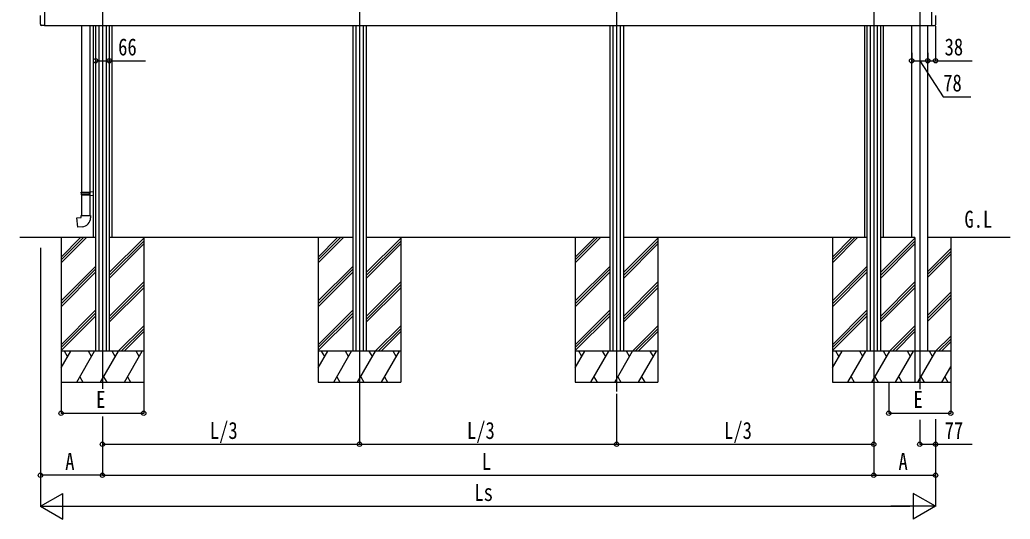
# Model space of a CAD drawing. Units: millimetres, scale not verified. Extents: x -10512 to 10512, y -7425 to 7425.
# Drawn here: x -2797 to 2000, y -115 to 2301 of the extents above; entities that cross this region are included whole.
import ezdxf
from ezdxf.enums import TextEntityAlignment as Align

# ---------------------------------------------------------------- set-up
doc = ezdxf.new("R2010")
doc.units = ezdxf.units.MM
doc.header["$LTSCALE"] = 40
for name, color, linetype in [('0-2_USER1', 3, 'Continuous'), ('0-3_YKK_12', 2, 'Continuous'), ('0-4_YKK_13', 4, 'Continuous'), ('0-5_YKK_A1', 4, 'Continuous'), ('0-6_YKK_D', 6, 'Continuous')]:
    doc.layers.add(name, color=color, linetype=linetype)
doc.styles.add('ＭＳ ゴシック', font='')
doc.styles.get('ＭＳ ゴシック').set_extended_font_data('MS Gothic')

msp = doc.modelspace()

# ---------------------------------------------------------------- linework, layer by layer
at = {"layer": '0-3_YKK_12'}
for p, q in [((-2397.17, 4016.01), (-2397.17, 514.93)), ((-1151.84, 4016.01), (-1151.84, 501.9)), ((93.5, 4016.01), (93.5, 501.9)), ((1338.83, 4016.01), (1338.83, 501.9)), ((1561.83, 3984.85), (1561.83, 513.89))]:
    msp.add_line(p, q, dxfattribs=at)
at = {"layer": '0-4_YKK_13'}
for p, q in [((-2697.67, 2280.09), (-2697.67, 2323)), ((1639.33, 2280.09), (1639.33, 2323)), ((-2677.17, 2273.8), (-2692.46, 2274.6)), ((-2498.67, 2274.3), (-2498.67, 1466.87)), ((-2456.67, 1469.43), (-2456.67, 2274.3)), ((1618.83, 2273.8), (1634.12, 2274.6)), ((-2500.67, 1464.87), (-2499.67, 1466.87)), ((-2500.67, 1464.87), (-2456.67, 1464.87)), ((-2500.67, 1464.87), (-2500.67, 1456.87)), ((-2500.67, 1456.87), (-2456.67, 1456.87)), ((-2500.67, 1456.87), (-2499.67, 1454.87)), ((-2499.67, 1466.87), (-2456.67, 1466.87)), ((-2499.67, 1454.87), (-2456.67, 1454.87)), ((-2498.67, 1454.87), (-2498.67, 1354.87)), ((-2461.14, 1464.87), (-2461.57, 1466.87)), ((-2458.67, 1469.37), (-2442.67, 1469.84)), ((-2458.67, 1467.37), (-2458.67, 1469.37)), ((-2458.67, 1467.37), (-2456.67, 1467.37)), ((-2458.67, 1452.37), (-2458.67, 1454.37)), ((-2458.67, 1452.37), (-2442.67, 1451.9)), ((-2456.67, 1466.87), (-2456.67, 1466.32)), ((-2456.67, 1354.87), (-2456.67, 1452.31)), ((-2500.67, 1354.87), (-2454.67, 1354.87)), ((-2500.67, 1344.87), (-2500.67, 1354.87)), ((-2454.67, 1354.87), (-2454.67, 1343.95))]:
    msp.add_line(p, q, dxfattribs=at)
for points in [[(-2461.14, 1464.87), (-2461.14, 1456.87), (-2461.57, 1454.87)], [(-2458.67, 1454.37), (-2456.67, 1454.37), (-2456.67, 1467.37)], [(-2495.74, 1299.12), (-2516.58, 1297.3), (-2520.59, 1343.13), (-2500.67, 1344.87)]]:
    msp.add_lwpolyline(points, dxfattribs=at)
for centre, radius, start, end in [((-2692.17, 2280.09), 5.5, 180, 267), ((1633.83, 2280.09), 5.5, 273, 0), ((-2499.67, 1343.95), 45, 275, 0)]:
    msp.add_arc(centre, radius, start, end, dxfattribs=at)
at = {"layer": '0-5_YKK_A1'}
for p, q in [((-2677.17, 3110.8), (-2677.17, 2273.8)), ((1618.83, 3111), (1618.83, 2273.8)), ((-2677.17, 2274.3), (1618.83, 2274.3)), ((-2442.37, 2274.3), (-2442.37, 1247)), ((-2430.17, 2274.3), (-2430.17, 697.3)), ((-2414.67, 2274.3), (-2414.67, 697.3)), ((-2379.67, 2274.3), (-2379.67, 697.3)), ((-2364.17, 2274.3), (-2364.17, 697.3)), ((-2351.97, 2274.3), (-2351.97, 1247)), ((-1184.84, 2274.3), (-1184.84, 697.3)), ((-1169.34, 2274.3), (-1169.34, 697.3)), ((-1134.34, 2274.3), (-1134.34, 697.3)), ((-1118.84, 2274.3), (-1118.84, 697.3)), ((60.5, 2274.3), (60.5, 697.3)), ((76, 2274.3), (76, 697.3)), ((111, 2274.3), (111, 697.3)), ((126.5, 2274.3), (126.5, 697.3)), ((1293.63, 2274.3), (1293.63, 1247)), ((1305.83, 2274.3), (1305.83, 697.3)), ((1321.33, 2274.3), (1321.33, 697.3)), ((1356.33, 2274.3), (1356.33, 697.3)), ((1371.83, 2274.3), (1371.83, 697.3)), ((1384.03, 2274.3), (1384.03, 1247)), ((1522.83, 1247.3), (1522.83, 2274.3)), ((1600.83, 697.3), (1600.83, 2274.3)), ((-2430.17, 1247.3), (-2797.17, 1247.3)), ((-2597.17, 1247.3), (-2597.17, 547.3)), ((-2597.17, 1153.32), (-2503.19, 1247.3)), ((-2597.17, 1139.18), (-2489.05, 1247.3)), ((-2597.17, 1125.04), (-2474.91, 1247.3)), ((-1184.84, 1247.3), (-2364.17, 1247.3)), ((-2197.17, 1247.3), (-2197.17, 547.3)), ((-1351.84, 1247.3), (-1351.84, 547.3)), ((-1351.84, 1153.32), (-1257.86, 1247.3)), ((-1351.84, 1139.18), (-1243.71, 1247.3)), ((-1351.84, 1125.04), (-1229.57, 1247.3)), ((60.5, 1247.3), (-1118.84, 1247.3)), ((-951.84, 1247.3), (-951.84, 547.3)), ((-106.5, 1247.3), (-106.5, 547.3)), ((-106.5, 1153.32), (-12.52, 1247.3)), ((-106.5, 1139.18), (1.62, 1247.3)), ((-106.5, 1125.04), (15.76, 1247.3)), ((1305.83, 1247.3), (126.5, 1247.3)), ((293.5, 1247.3), (293.5, 547.3)), ((1138.83, 1247.3), (1138.83, 547.3)), ((1138.83, 1153.32), (1232.81, 1247.3)), ((1138.83, 1139.18), (1246.95, 1247.3)), ((1138.83, 1125.04), (1261.09, 1247.3)), ((1538.83, 1247.3), (1371.83, 1247.3)), ((1538.83, 1247.3), (1538.83, 547.3)), ((2000.01, 1247.3), (1600.83, 1247.3)), ((1711.83, 1247.3), (1711.83, 547.3)), ((-2364.17, 1077.95), (-2197.17, 1244.95)), ((-2364.17, 1063.81), (-2197.17, 1230.81)), ((-2364.17, 1049.67), (-2197.17, 1216.67)), ((-1118.84, 1077.95), (-951.84, 1244.95)), ((-1118.84, 1063.81), (-951.84, 1230.81)), ((-1118.84, 1049.67), (-951.84, 1216.67)), ((126.5, 1077.95), (293.5, 1244.95)), ((126.5, 1063.81), (293.5, 1230.81)), ((126.5, 1049.67), (293.5, 1216.67)), ((1371.83, 1077.95), (1538.83, 1244.95)), ((1371.83, 1063.81), (1538.83, 1230.81)), ((1371.83, 1049.67), (1538.83, 1216.67)), ((1600.83, 1083.95), (1711.83, 1194.95)), ((1600.83, 1069.81), (1711.83, 1180.81)), ((1600.83, 1055.67), (1711.83, 1166.67)), ((-2597.17, 941.19), (-2430.17, 1108.19)), ((-1351.84, 941.19), (-1184.84, 1108.19)), ((-106.5, 941.19), (60.5, 1108.19)), ((1138.83, 941.19), (1305.83, 1108.19)), ((-2597.17, 927.05), (-2430.17, 1094.05)), ((-2597.17, 912.91), (-2430.17, 1079.91)), ((-1351.84, 927.05), (-1184.84, 1094.05)), ((-1351.84, 912.91), (-1184.84, 1079.91)), ((-106.5, 927.05), (60.5, 1094.05)), ((-106.5, 912.91), (60.5, 1079.91)), ((1138.83, 927.05), (1305.83, 1094.05)), ((1138.83, 912.91), (1305.83, 1079.91)), ((-2364.17, 865.82), (-2197.17, 1032.82)), ((-2364.17, 851.68), (-2197.17, 1018.68)), ((-1118.84, 865.82), (-951.84, 1032.82)), ((-1118.84, 851.68), (-951.84, 1018.68)), ((126.5, 865.82), (293.5, 1032.82)), ((126.5, 851.68), (293.5, 1018.68)), ((1371.83, 865.82), (1538.83, 1032.82)), ((1371.83, 851.68), (1538.83, 1018.68)), ((-2364.17, 837.54), (-2197.17, 1004.54)), ((-1118.84, 837.54), (-951.84, 1004.54)), ((126.5, 837.54), (293.5, 1004.54)), ((1371.83, 837.54), (1538.83, 1004.54)), ((1600.83, 871.82), (1711.83, 982.82)), ((1600.83, 857.68), (1711.83, 968.68)), ((1600.83, 843.54), (1711.83, 954.54)), ((-2597.17, 729.06), (-2430.17, 896.06)), ((-2597.17, 714.92), (-2430.17, 881.92)), ((-2597.17, 700.77), (-2430.17, 867.77)), ((-1351.84, 729.06), (-1184.84, 896.06)), ((-1351.84, 714.92), (-1184.84, 881.92)), ((-1351.84, 700.77), (-1184.84, 867.77)), ((-106.5, 729.06), (60.5, 896.06)), ((-106.5, 714.92), (60.5, 881.92)), ((-106.5, 700.77), (60.5, 867.77)), ((1138.83, 729.06), (1305.83, 896.06)), ((1138.83, 714.92), (1305.83, 881.92)), ((1138.83, 700.77), (1305.83, 867.77)), ((-2320.56, 697.3), (-2197.17, 820.69)), ((-1075.23, 697.3), (-951.84, 820.69)), ((170.11, 697.3), (293.5, 820.69)), ((1415.44, 697.3), (1538.83, 820.69)), ((-2306.42, 697.3), (-2197.17, 806.55)), ((-2292.28, 697.3), (-2197.17, 792.41)), ((-1061.09, 697.3), (-951.84, 806.55)), ((-1046.94, 697.3), (-951.84, 792.41)), ((184.25, 697.3), (293.5, 806.55)), ((198.39, 697.3), (293.5, 792.41)), ((1429.58, 697.3), (1538.83, 806.55)), ((1443.72, 697.3), (1538.83, 792.41)), ((1638.44, 697.3), (1711.83, 770.69)), ((1652.58, 697.3), (1711.83, 756.55)), ((1666.72, 697.3), (1711.83, 742.41)), ((-2197.17, 697.3), (-2597.17, 697.3)), ((-2597.17, 616.55), (-2550.55, 697.3)), ((-2565.55, 671.32), (-2580.55, 697.3)), ((-2521.68, 547.3), (-2435.08, 697.3)), ((-2450.08, 671.32), (-2465.08, 697.3)), ((-2406.21, 547.3), (-2319.61, 697.3)), ((-2334.61, 671.32), (-2349.61, 697.3)), ((-2290.74, 547.3), (-2204.14, 697.3)), ((-2219.14, 671.32), (-2234.14, 697.3)), ((-951.84, 697.3), (-1351.84, 697.3)), ((-1351.84, 616.55), (-1305.22, 697.3)), ((-1320.22, 671.32), (-1335.22, 697.3)), ((-1276.35, 547.3), (-1189.75, 697.3)), ((-1204.75, 671.32), (-1219.75, 697.3)), ((-1160.88, 547.3), (-1074.28, 697.3)), ((-1089.28, 671.32), (-1104.28, 697.3)), ((-1045.41, 547.3), (-958.81, 697.3)), ((-973.81, 671.32), (-988.81, 697.3)), ((293.5, 697.3), (-106.5, 697.3)), ((-106.5, 616.55), (-59.88, 697.3)), ((-74.88, 671.32), (-89.89, 697.3)), ((-31.02, 547.3), (55.59, 697.3)), ((40.59, 671.32), (25.58, 697.3)), ((84.45, 547.3), (171.06, 697.3)), ((156.06, 671.32), (141.05, 697.3)), ((199.92, 547.3), (286.53, 697.3)), ((271.53, 671.32), (256.52, 697.3)), ((1538.83, 697.3), (1138.83, 697.3)), ((1138.83, 616.55), (1185.45, 697.3)), ((1170.45, 671.32), (1155.45, 697.3)), ((1214.32, 547.3), (1300.92, 697.3)), ((1285.92, 671.32), (1270.92, 697.3)), ((1329.79, 547.3), (1416.39, 697.3)), ((1401.39, 671.32), (1386.39, 697.3)), ((1445.26, 547.3), (1531.86, 697.3)), ((1516.86, 671.32), (1501.86, 697.3)), ((1711.83, 697.3), (1538.83, 697.3)), ((1552.79, 547.3), (1639.39, 697.3)), ((1624.39, 671.32), (1609.39, 697.3)), ((1668.26, 547.3), (1711.83, 622.77)), ((-2597.17, 547.3), (-2197.17, 547.3)), ((-2506.68, 573.28), (-2491.68, 547.3)), ((-2391.21, 573.28), (-2376.21, 547.3)), ((-2275.74, 573.28), (-2260.74, 547.3)), ((-1351.84, 547.3), (-951.84, 547.3)), ((-1261.35, 573.28), (-1246.35, 547.3)), ((-1145.88, 573.28), (-1130.88, 547.3)), ((-1030.41, 573.28), (-1015.41, 547.3)), ((-106.5, 547.3), (293.5, 547.3)), ((-16.02, 573.28), (-1.02, 547.3)), ((99.45, 573.28), (114.45, 547.3)), ((214.92, 573.28), (229.92, 547.3)), ((1138.83, 547.3), (1538.83, 547.3)), ((1229.32, 573.28), (1244.32, 547.3)), ((1344.79, 573.28), (1359.79, 547.3)), ((1460.26, 573.28), (1475.26, 547.3)), ((1538.83, 547.3), (1711.83, 547.3)), ((1567.79, 573.28), (1582.79, 547.3)), ((1683.26, 573.28), (1698.26, 547.3))]:
    msp.add_line(p, q, dxfattribs=at)
at = {"layer": '0-6_YKK_D'}
for p, q in [((1638.83, 2271.22), (1638.83, 2102.33)), ((-2430.17, 2142.28), (-2430.17, 2102.33)), ((-2364.17, 2142.28), (-2364.17, 2102.33)), ((1522.83, 2142.28), (1522.83, 2102.33)), ((1600.83, 2142.28), (1600.83, 2102.33)), ((1600.83, 2141.28), (1600.83, 2102.33)), ((1522.83, 2103.33), (1600.83, 2103.33)), ((-2697.17, 1197.74), (-2697.17, 96.3)), ((-2597.17, 546.3), (-2597.17, 396.3)), ((-2197.17, 546.3), (-2197.17, 396.3)), ((1411.83, 546.3), (1411.83, 396.3)), ((1711.83, 546.3), (1711.83, 396.3)), ((-1151.84, 500.9), (-1151.84, 246.3)), ((-1151.84, 491.93), (-1151.84, 246.3)), ((93.5, 491.93), (93.5, 246.3)), ((93.5, 491.93), (93.5, 246.3)), ((1338.83, 500.9), (1338.83, 96.3)), ((1338.83, 492.93), (1338.83, 96.3)), ((1338.83, 491.93), (1338.83, 246.3)), ((-2697.17, 440.07), (-2697.17, -53.7)), ((-2597.17, 397.3), (-2197.17, 397.3)), ((1411.83, 397.3), (1711.83, 397.3)), ((-2397.17, 381.99), (-2397.17, 246.3)), ((-2397.17, 381.99), (-2397.17, 96.3)), ((-2397.17, 381.99), (-2397.17, 96.3)), ((1561.83, 365.41), (1561.83, 246.3)), ((1638.83, 368.4), (1638.83, 96.3)), ((1638.83, 367.4), (1638.83, -53.7)), ((1638.83, 366.4), (1638.83, 246.3)), ((-2397.17, 247.3), (-1151.84, 247.3)), ((-1151.84, 247.3), (93.5, 247.3)), ((93.5, 247.3), (1338.83, 247.3)), ((-2397.17, 97.3), (-2697.17, 97.3)), ((-2397.17, 97.3), (1338.83, 97.3)), ((1338.83, 97.3), (1638.83, 97.3)), ((-2697.17, -52.7), (-2588.92, 9.8)), ((-2588.92, -115.2), (-2588.92, 9.8)), ((1638.83, -52.7), (1530.58, 9.8)), ((1530.58, 9.8), (1530.58, -115.2)), ((-2697.17, -52.7), (-2588.92, -115.2)), ((-2697.17, -52.7), (-2480.66, -52.7)), ((-2572.17, -52.7), (1513.83, -52.7)), ((1638.83, -52.7), (1422.32, -52.7)), ((1638.83, -52.7), (1530.58, -115.2))]:
    msp.add_line(p, q, dxfattribs=at)
for points in [[(-2430.17, 2103.33), (-2364.17, 2103.33), (-2187.67, 2103.33)], [(1561.83, 2103.33), (1674.75, 1929.11), (1808.75, 1929.11)], [(1600.83, 2103.33), (1638.83, 2103.33), (1815.33, 2103.33)], [(1561.83, 247.3), (1638.83, 247.3), (1815.33, 247.3)]]:
    msp.add_lwpolyline(points, dxfattribs=at)
for centre in [(-2430.17, 2103.33), (-2364.17, 2103.33), (1522.83, 2103.33), (1600.83, 2103.33), (1600.83, 2103.33), (1638.83, 2103.33), (-2597.17, 397.3), (-2197.17, 397.3), (1411.83, 397.3), (1711.83, 397.3), (-2397.17, 247.3), (-1151.84, 247.3), (-1151.84, 247.3), (93.5, 247.3), (93.5, 247.3), (1338.83, 247.3), (1561.83, 247.3), (1638.83, 247.3), (-2697.17, 97.3), (-2397.17, 97.3), (-2397.17, 97.3), (1338.83, 97.3), (1338.83, 97.3), (1638.83, 97.3)]:
    msp.add_circle(centre, 10.62, dxfattribs=at)

# ---------------------------------------------------------------- texts
at = {"layer": '0-2_USER1', "style": 'ＭＳ ゴシック', "width": 0.8}
msp.add_text('G.L', height=82.48, dxfattribs=at).set_placement((1778.5, 1270.5), align=Align.BOTTOM_LEFT)
at = {"layer": '0-6_YKK_D', "style": 'ＭＳ ゴシック', "width": 0.8}
for s, p in [('66', (-2320.67, 2104.33)), ('38', (1682.33, 2104.33)), ('78', (1675.75, 1930.11)), ('E', (-2427.17, 398.3)), ('E', (1531.83, 398.3)), ('L/3', (-1876.5, 248.3)), ('L/3', (-631.17, 248.3)), ('L/3', (614.16, 248.3)), ('77', (1682.33, 248.3)), ('A', (-2577.17, 98.3)), ('L', (-559.17, 98.3)), ('A', (1458.83, 98.3)), ('Ls', (-595.17, -51.7))]:
    msp.add_text(s, height=82.48, dxfattribs=at).set_placement(p, align=Align.BOTTOM_LEFT)

doc.saveas('drawing.dxf')
